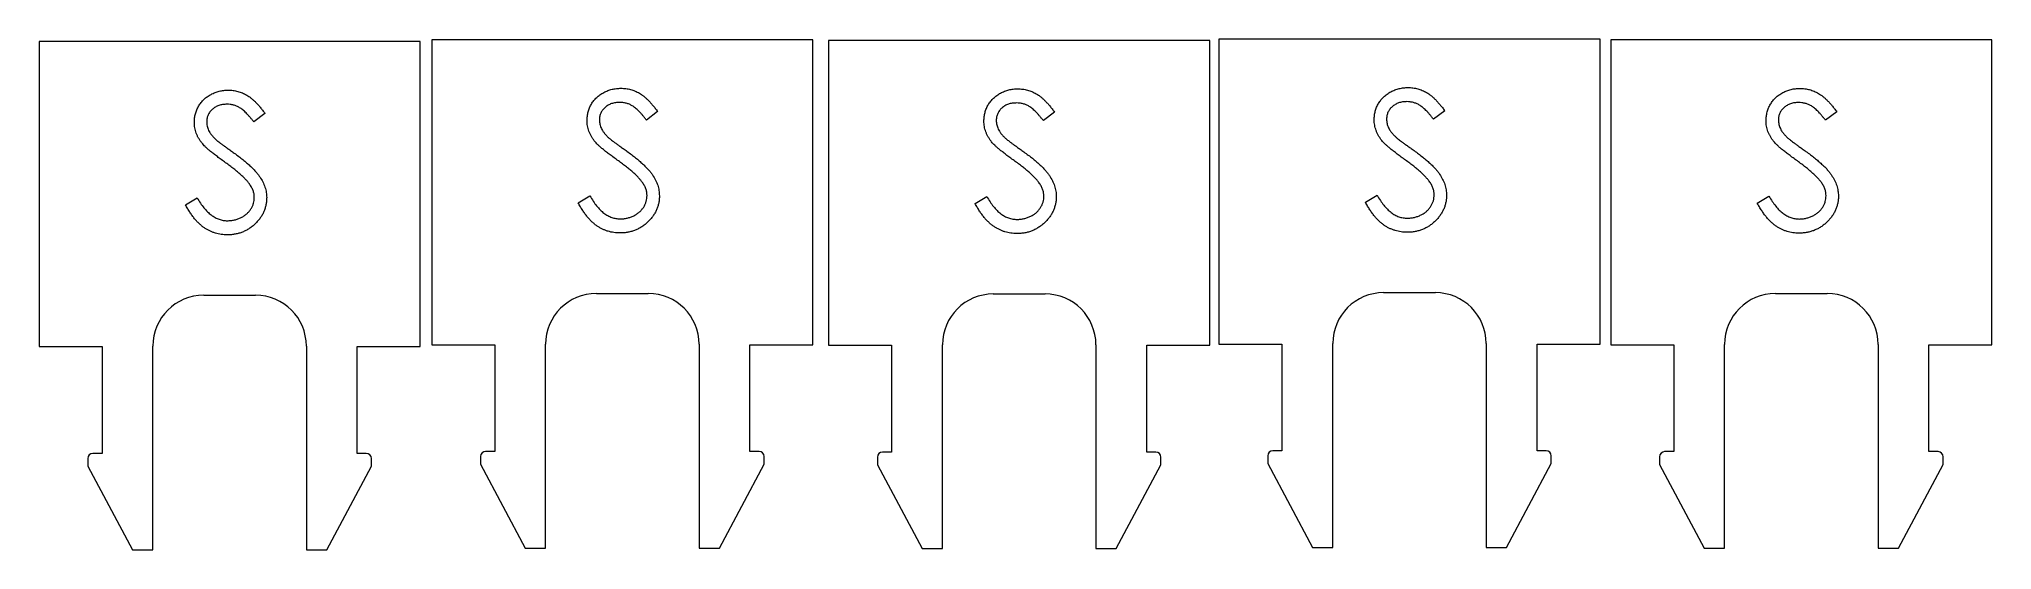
# Model space of a CAD drawing. Header units: inches. Extents: x -0.9 to 2.95, y -0.4 to 0.6.
import ezdxf

# ---------------------------------------------------------------- set-up
doc = ezdxf.new("R2010")
doc.units = ezdxf.units.IN
doc.header["$MEASUREMENT"] = 0

msp = doc.modelspace()

# ---------------------------------------------------------------- linework, layer by layer
at = {"color": 1, "linetype": 'Continuous', "lineweight": 5}
for p, q in [((-0.8968, 0.5963), (-0.8968, -0.0037)), ((-0.1468, 0.5963), (-0.8968, 0.5963)), ((-0.1468, -0.0037), (-0.1468, 0.5963)), ((-0.124, 0.6), (-0.124, 0)), ((0.626, 0.6), (-0.124, 0.6)), ((0.626, 0), (0.626, 0.6)), ((0.6569, 0.5989), (0.6569, -0.0011)), ((1.4069, 0.5989), (0.6569, 0.5989)), ((1.4069, -0.0011), (1.4069, 0.5989)), ((1.4249, 0.6014), (1.4249, 0.0014)), ((2.1749, 0.6014), (1.4249, 0.6014)), ((2.1749, 0.0014), (2.1749, 0.6014)), ((2.196, 0.5997), (2.196, -0.0003)), ((2.946, 0.5997), (2.196, 0.5997)), ((2.946, -0.0003), (2.946, 0.5997)), ((-0.5728, 0.0974), (-0.4708, 0.0974)), ((0.2, 0.101), (0.302, 0.101)), ((0.9809, 0.0999), (1.0829, 0.0999)), ((1.7489, 0.1025), (1.8509, 0.1025)), ((2.52, 0.1008), (2.622, 0.1008)), ((-0.124, 0), (0, 0)), ((0, 0), (0, -0.21)), ((0.1, -0.4), (0.1, 0.001)), ((0.402, 0.001), (0.402, -0.4)), ((0.502, 0), (0.626, 0)), ((0.502, -0.21), (0.502, 0)), ((1.4249, 0.0014), (1.5489, 0.0014)), ((1.5489, 0.0014), (1.5489, -0.2086)), ((1.6489, -0.3986), (1.6489, 0.0025)), ((1.9509, 0.0025), (1.9509, -0.3986)), ((2.0509, 0.0014), (2.1749, 0.0014)), ((2.0509, -0.2086), (2.0509, 0.0014)), ((2.42, -0.4003), (2.42, 0.0008)), ((2.722, 0.0008), (2.722, -0.4003)), ((-0.8968, -0.0037), (-0.7728, -0.0037)), ((-0.7728, -0.0037), (-0.7728, -0.2137)), ((-0.6728, -0.4037), (-0.6728, -0.0026)), ((-0.3708, -0.0026), (-0.3708, -0.4037)), ((-0.2708, -0.0037), (-0.1468, -0.0037)), ((-0.2708, -0.2137), (-0.2708, -0.0037)), ((0.6569, -0.0011), (0.7809, -0.0011)), ((0.7809, -0.0011), (0.7809, -0.2111)), ((0.8809, -0.4011), (0.8809, -0.0001)), ((1.1829, -0.0001), (1.1829, -0.4011)), ((1.2829, -0.0011), (1.4069, -0.0011)), ((1.2829, -0.2111), (1.2829, -0.0011)), ((2.196, -0.0003), (2.32, -0.0003)), ((2.32, -0.0003), (2.32, -0.2103)), ((2.822, -0.0003), (2.946, -0.0003)), ((2.822, -0.2103), (2.822, -0.0003)), ((-0.8008, -0.2237), (-0.8008, -0.2387)), ((-0.7728, -0.2137), (-0.7908, -0.2137)), ((-0.2528, -0.2137), (-0.2708, -0.2137)), ((-0.2428, -0.2387), (-0.2428, -0.2237)), ((-0.028, -0.22), (-0.028, -0.235)), ((0, -0.21), (-0.018, -0.21)), ((0.52, -0.21), (0.502, -0.21)), ((0.53, -0.235), (0.53, -0.22)), ((0.7529, -0.2211), (0.7529, -0.2361)), ((0.7809, -0.2111), (0.7629, -0.2111)), ((1.3009, -0.2111), (1.2829, -0.2111)), ((1.3109, -0.2361), (1.3109, -0.2211)), ((1.5209, -0.2186), (1.5209, -0.2336)), ((1.5489, -0.2086), (1.5309, -0.2086)), ((2.0689, -0.2086), (2.0509, -0.2086)), ((2.0789, -0.2336), (2.0789, -0.2186)), ((2.292, -0.2203), (2.292, -0.2353)), ((2.32, -0.2103), (2.302, -0.2103)), ((2.84, -0.2103), (2.822, -0.2103)), ((2.85, -0.2353), (2.85, -0.2203)), ((-0.8008, -0.2387), (-0.7128, -0.4037)), ((-0.3308, -0.4037), (-0.2428, -0.2387)), ((-0.028, -0.235), (0.06, -0.4)), ((0.442, -0.4), (0.53, -0.235)), ((0.7529, -0.2361), (0.8409, -0.4011)), ((1.2229, -0.4011), (1.3109, -0.2361)), ((1.5209, -0.2336), (1.6089, -0.3986)), ((1.9909, -0.3986), (2.0789, -0.2336)), ((2.292, -0.2353), (2.38, -0.4003)), ((2.762, -0.4003), (2.85, -0.2353)), ((-0.7128, -0.4037), (-0.6728, -0.4037)), ((-0.3708, -0.4037), (-0.3308, -0.4037)), ((0.06, -0.4), (0.1, -0.4)), ((0.402, -0.4), (0.442, -0.4)), ((0.8409, -0.4011), (0.8809, -0.4011)), ((1.1829, -0.4011), (1.2229, -0.4011)), ((1.6089, -0.3986), (1.6489, -0.3986)), ((1.9509, -0.3986), (1.9909, -0.3986)), ((2.38, -0.4003), (2.42, -0.4003)), ((2.722, -0.4003), (2.762, -0.4003))]:
    msp.add_line(p, q, dxfattribs=at)
at = {"color": 2, "linetype": 'Continuous', "lineweight": 5}
for p, q in [((-0.4523, 0.4551), (-0.4743, 0.4385)), ((0.3204, 0.4588), (0.2985, 0.4421)), ((1.1014, 0.4577), (1.0794, 0.441)), ((1.8693, 0.4602), (1.8474, 0.4435)), ((2.6405, 0.4585), (2.6185, 0.4418)), ((-0.6086, 0.2754), (-0.5857, 0.2892)), ((0.1642, 0.2791), (0.1871, 0.2928)), ((0.9451, 0.278), (0.968, 0.2917)), ((1.7131, 0.2805), (1.736, 0.2942)), ((2.4842, 0.2788), (2.5071, 0.2925))]:
    msp.add_line(p, q, dxfattribs=at)
at = {"color": 1, "linetype": 'Continuous', "lineweight": 5}
for centre, radius, start, end in [((-0.5728, -0.0026), 0.1, 90, 180), ((-0.4708, -0.0026), 0.1, 0, 90), ((0.2, 0.001), 0.1, 90, 180), ((0.302, 0.001), 0.1, 0, 90), ((0.9809, -0.0001), 0.1, 90, 180), ((1.0829, -0.0001), 0.1, 0, 90), ((1.7489, 0.0025), 0.1, 90, 180), ((1.8509, 0.0025), 0.1, 0, 90), ((2.52, 0.0008), 0.1, 90, 180), ((2.622, 0.0008), 0.1, 0, 90), ((-0.7908, -0.2237), 0.01, 90, 180), ((-0.2528, -0.2237), 0.01, 0, 90), ((-0.018, -0.22), 0.01, 90, 180), ((0.52, -0.22), 0.01, 0, 90), ((0.7629, -0.2211), 0.01, 90, 180), ((1.3009, -0.2211), 0.01, 0, 90), ((1.5309, -0.2186), 0.01, 90, 180), ((2.0689, -0.2186), 0.01, 0, 90), ((2.302, -0.2203), 0.01, 90, 180), ((2.84, -0.2203), 0.01, 0, 90)]:
    msp.add_arc(centre, radius, start, end, dxfattribs=at)
at = {"color": 2, "linetype": 'Continuous', "lineweight": 5}
for points, knots in [([(-0.5912, 0.4378), (-0.5911, 0.4406), (-0.5909, 0.4463), (-0.5892, 0.4546), (-0.5866, 0.4625), (-0.5828, 0.4699), (-0.578, 0.4767), (-0.5724, 0.483), (-0.5658, 0.4882), (-0.5585, 0.4928), (-0.5505, 0.4964), (-0.5422, 0.4991), (-0.5334, 0.5006), (-0.5275, 0.5009), (-0.5245, 0.501)], [0, 0, 0, 0, 0.083785, 0.16578, 0.24628, 0.327461, 0.408797, 0.489715, 0.571376, 0.655523, 0.741019, 0.826547, 0.911989, 1, 1, 1, 1]), ([(-0.5245, 0.501), (-0.5213, 0.5009), (-0.515, 0.5006), (-0.5056, 0.4987), (-0.4966, 0.4956), (-0.4894, 0.492), (-0.4837, 0.4884), (-0.4794, 0.4852), (-0.4751, 0.4814), (-0.4706, 0.4772), (-0.4661, 0.4724), (-0.4615, 0.4671), (-0.4569, 0.4614), (-0.4539, 0.4572), (-0.4523, 0.4551)], [0, 0, 0, 0, 0.107233, 0.213252, 0.31883, 0.426794, 0.483646, 0.543604, 0.608308, 0.677127, 0.750686, 0.828713, 0.91219, 1, 1, 1, 1]), ([(0.1816, 0.4414), (0.1817, 0.4443), (0.1819, 0.45), (0.1835, 0.4582), (0.1862, 0.4661), (0.19, 0.4736), (0.1948, 0.4804), (0.2003, 0.4866), (0.207, 0.4919), (0.2143, 0.4965), (0.2222, 0.5001), (0.2306, 0.5028), (0.2394, 0.5043), (0.2453, 0.5045), (0.2483, 0.5046)], [0, 0, 0, 0, 0.083785, 0.16578, 0.24628, 0.327461, 0.408797, 0.489715, 0.571376, 0.655523, 0.741019, 0.826547, 0.911989, 1, 1, 1, 1]), ([(0.2483, 0.5046), (0.2515, 0.5045), (0.2578, 0.5043), (0.2672, 0.5024), (0.2762, 0.4992), (0.2834, 0.4957), (0.289, 0.4921), (0.2934, 0.4888), (0.2977, 0.4851), (0.3022, 0.4809), (0.3067, 0.4761), (0.3112, 0.4708), (0.3159, 0.465), (0.3189, 0.4609), (0.3204, 0.4588)], [0, 0, 0, 0, 0.107233, 0.213252, 0.31883, 0.426794, 0.483646, 0.543604, 0.608308, 0.677127, 0.750686, 0.828713, 0.91219, 1, 1, 1, 1]), ([(0.9625, 0.4403), (0.9626, 0.4432), (0.9628, 0.4488), (0.9645, 0.4571), (0.9671, 0.465), (0.9709, 0.4725), (0.9757, 0.4793), (0.9813, 0.4855), (0.9879, 0.4908), (0.9952, 0.4953), (1.0032, 0.4989), (1.0115, 0.5016), (1.0203, 0.5032), (1.0262, 0.5034), (1.0292, 0.5035)], [0, 0, 0, 0, 0.083785, 0.16578, 0.24628, 0.327461, 0.408797, 0.489715, 0.571376, 0.655523, 0.741019, 0.826547, 0.911989, 1, 1, 1, 1]), ([(1.0292, 0.5035), (1.0324, 0.5034), (1.0387, 0.5032), (1.0481, 0.5013), (1.0571, 0.4981), (1.0643, 0.4945), (1.07, 0.491), (1.0743, 0.4877), (1.0786, 0.484), (1.0831, 0.4797), (1.0876, 0.475), (1.0922, 0.4697), (1.0968, 0.4639), (1.0998, 0.4598), (1.1014, 0.4577)], [0, 0, 0, 0, 0.107233, 0.213252, 0.31883, 0.426794, 0.483646, 0.543604, 0.608308, 0.677127, 0.750686, 0.828713, 0.91219, 1, 1, 1, 1]), ([(1.7305, 0.4428), (1.7306, 0.4457), (1.7308, 0.4514), (1.7324, 0.4596), (1.7351, 0.4676), (1.7389, 0.475), (1.7437, 0.4818), (1.7492, 0.4881), (1.7559, 0.4933), (1.7632, 0.4979), (1.7711, 0.5015), (1.7795, 0.5042), (1.7883, 0.5057), (1.7942, 0.5059), (1.7972, 0.506)], [0, 0, 0, 0, 0.083785, 0.16578, 0.24628, 0.327461, 0.408797, 0.489715, 0.571376, 0.655523, 0.741019, 0.826547, 0.911989, 1, 1, 1, 1]), ([(1.7972, 0.506), (1.8004, 0.5059), (1.8067, 0.5057), (1.8161, 0.5038), (1.8251, 0.5007), (1.8323, 0.4971), (1.8379, 0.4935), (1.8423, 0.4903), (1.8466, 0.4865), (1.8511, 0.4823), (1.8556, 0.4775), (1.8601, 0.4722), (1.8648, 0.4664), (1.8678, 0.4623), (1.8693, 0.4602)], [0, 0, 0, 0, 0.107233, 0.213252, 0.31883, 0.426794, 0.483646, 0.543604, 0.608308, 0.677127, 0.750686, 0.828713, 0.91219, 1, 1, 1, 1]), ([(2.5016, 0.4411), (2.5017, 0.444), (2.5019, 0.4497), (2.5036, 0.458), (2.5062, 0.4659), (2.51, 0.4733), (2.5148, 0.4801), (2.5204, 0.4864), (2.527, 0.4916), (2.5343, 0.4962), (2.5423, 0.4998), (2.5506, 0.5025), (2.5594, 0.504), (2.5653, 0.5042), (2.5683, 0.5043)], [0, 0, 0, 0, 0.083785, 0.16578, 0.24628, 0.327461, 0.408797, 0.489715, 0.571376, 0.655523, 0.741019, 0.826547, 0.911989, 1, 1, 1, 1]), ([(2.5683, 0.5043), (2.5715, 0.5042), (2.5778, 0.504), (2.5872, 0.5021), (2.5962, 0.499), (2.6034, 0.4954), (2.6091, 0.4918), (2.6134, 0.4886), (2.6177, 0.4848), (2.6222, 0.4806), (2.6267, 0.4758), (2.6313, 0.4705), (2.6359, 0.4647), (2.6389, 0.4606), (2.6405, 0.4585)], [0, 0, 0, 0, 0.107233, 0.213252, 0.31883, 0.426794, 0.483646, 0.543604, 0.608308, 0.677127, 0.750686, 0.828713, 0.91219, 1, 1, 1, 1]), ([(-0.5272, 0.4732), (-0.53, 0.4731), (-0.5354, 0.4729), (-0.5431, 0.4709), (-0.55, 0.4678), (-0.5559, 0.4635), (-0.5608, 0.4583), (-0.5644, 0.4524), (-0.5665, 0.4458), (-0.5668, 0.4412), (-0.5669, 0.4389)], [0, 0, 0, 0, 0.143073, 0.275903, 0.402371, 0.528414, 0.650356, 0.765895, 0.880774, 1, 1, 1, 1]), ([(-0.4743, 0.4385), (-0.4756, 0.4402), (-0.4782, 0.4435), (-0.4821, 0.4481), (-0.4857, 0.4523), (-0.4893, 0.4559), (-0.4927, 0.4593), (-0.4959, 0.4621), (-0.4991, 0.4645), (-0.503, 0.467), (-0.5079, 0.4695), (-0.5141, 0.4717), (-0.5206, 0.4729), (-0.525, 0.4731), (-0.5272, 0.4732)], [0, 0, 0, 0, 0.098469, 0.189629, 0.274184, 0.352183, 0.423199, 0.488551, 0.548473, 0.60144, 0.701198, 0.799592, 0.898545, 1, 1, 1, 1]), ([(0.2456, 0.4768), (0.2428, 0.4767), (0.2374, 0.4766), (0.2297, 0.4746), (0.2228, 0.4715), (0.2169, 0.4671), (0.212, 0.462), (0.2084, 0.456), (0.2063, 0.4495), (0.206, 0.4449), (0.2059, 0.4426)], [0, 0, 0, 0, 0.143073, 0.275903, 0.402371, 0.528414, 0.650356, 0.765895, 0.880774, 1, 1, 1, 1]), ([(0.2985, 0.4421), (0.2971, 0.4438), (0.2946, 0.4471), (0.2907, 0.4517), (0.2871, 0.4559), (0.2835, 0.4596), (0.2801, 0.4629), (0.2768, 0.4657), (0.2737, 0.4681), (0.2698, 0.4707), (0.2649, 0.4732), (0.2587, 0.4753), (0.2522, 0.4766), (0.2478, 0.4768), (0.2456, 0.4768)], [0, 0, 0, 0, 0.098469, 0.189629, 0.274184, 0.352183, 0.423199, 0.488551, 0.548473, 0.60144, 0.701198, 0.799592, 0.898545, 1, 1, 1, 1]), ([(1.0265, 0.4757), (1.0237, 0.4756), (1.0183, 0.4755), (1.0106, 0.4735), (1.0037, 0.4704), (0.9978, 0.466), (0.9929, 0.4608), (0.9893, 0.4549), (0.9872, 0.4483), (0.9869, 0.4438), (0.9868, 0.4414)], [0, 0, 0, 0, 0.143073, 0.275903, 0.402371, 0.528414, 0.650356, 0.765895, 0.880774, 1, 1, 1, 1]), ([(1.0794, 0.441), (1.0781, 0.4427), (1.0755, 0.446), (1.0716, 0.4506), (1.068, 0.4548), (1.0644, 0.4585), (1.061, 0.4618), (1.0578, 0.4646), (1.0546, 0.467), (1.0507, 0.4695), (1.0458, 0.4721), (1.0396, 0.4742), (1.0331, 0.4755), (1.0287, 0.4756), (1.0265, 0.4757)], [0, 0, 0, 0, 0.098469, 0.189629, 0.274184, 0.352183, 0.423199, 0.488551, 0.548473, 0.60144, 0.701198, 0.799592, 0.898545, 1, 1, 1, 1]), ([(1.7945, 0.4783), (1.7917, 0.4782), (1.7863, 0.478), (1.7786, 0.476), (1.7717, 0.4729), (1.7658, 0.4685), (1.7609, 0.4634), (1.7573, 0.4574), (1.7552, 0.4509), (1.7549, 0.4463), (1.7548, 0.444)], [0, 0, 0, 0, 0.143073, 0.275903, 0.402371, 0.528414, 0.650356, 0.765895, 0.880774, 1, 1, 1, 1]), ([(1.8474, 0.4435), (1.846, 0.4452), (1.8435, 0.4485), (1.8396, 0.4531), (1.836, 0.4574), (1.8324, 0.461), (1.829, 0.4643), (1.8257, 0.4671), (1.8226, 0.4695), (1.8187, 0.4721), (1.8138, 0.4746), (1.8076, 0.4767), (1.8011, 0.478), (1.7967, 0.4782), (1.7945, 0.4783)], [0, 0, 0, 0, 0.098469, 0.189629, 0.274184, 0.352183, 0.423199, 0.488551, 0.548473, 0.60144, 0.701198, 0.799592, 0.898545, 1, 1, 1, 1]), ([(2.5656, 0.4766), (2.5628, 0.4765), (2.5574, 0.4763), (2.5497, 0.4743), (2.5428, 0.4712), (2.5369, 0.4668), (2.532, 0.4617), (2.5284, 0.4557), (2.5263, 0.4492), (2.526, 0.4446), (2.5259, 0.4423)], [0, 0, 0, 0, 0.143073, 0.275903, 0.402371, 0.528414, 0.650356, 0.765895, 0.880774, 1, 1, 1, 1]), ([(2.6185, 0.4418), (2.6172, 0.4435), (2.6146, 0.4468), (2.6107, 0.4514), (2.6071, 0.4557), (2.6035, 0.4593), (2.6001, 0.4626), (2.5969, 0.4655), (2.5937, 0.4678), (2.5898, 0.4704), (2.5849, 0.4729), (2.5787, 0.475), (2.5722, 0.4763), (2.5678, 0.4765), (2.5656, 0.4766)], [0, 0, 0, 0, 0.098469, 0.189629, 0.274184, 0.352183, 0.423199, 0.488551, 0.548473, 0.60144, 0.701198, 0.799592, 0.898545, 1, 1, 1, 1]), ([(-0.5761, 0.3965), (-0.5773, 0.3981), (-0.5796, 0.4013), (-0.5828, 0.4062), (-0.5854, 0.4112), (-0.5875, 0.4163), (-0.5892, 0.4215), (-0.5904, 0.4269), (-0.5911, 0.4323), (-0.5912, 0.4359), (-0.5912, 0.4378)], [0, 0, 0, 0, 0.133507, 0.262559, 0.388264, 0.512667, 0.633722, 0.755394, 0.877553, 1, 1, 1, 1]), ([(-0.5669, 0.4389), (-0.5669, 0.4375), (-0.5668, 0.4345), (-0.566, 0.4303), (-0.5649, 0.426), (-0.5632, 0.4217), (-0.5608, 0.4174), (-0.5576, 0.413), (-0.5537, 0.4084), (-0.5507, 0.4055), (-0.5491, 0.4039)], [0, 0, 0, 0, 0.107285, 0.214746, 0.322939, 0.434116, 0.553412, 0.686073, 0.834256, 1, 1, 1, 1]), ([(0.1967, 0.4002), (0.1955, 0.4018), (0.1931, 0.4049), (0.19, 0.4098), (0.1874, 0.4148), (0.1853, 0.42), (0.1836, 0.4252), (0.1824, 0.4305), (0.1817, 0.4359), (0.1816, 0.4396), (0.1816, 0.4414)], [0, 0, 0, 0, 0.133507, 0.262559, 0.388264, 0.512667, 0.633722, 0.755394, 0.877553, 1, 1, 1, 1]), ([(0.2059, 0.4426), (0.2059, 0.4411), (0.206, 0.4382), (0.2068, 0.4339), (0.2079, 0.4296), (0.2096, 0.4254), (0.212, 0.4211), (0.2151, 0.4167), (0.2191, 0.4121), (0.2221, 0.4091), (0.2237, 0.4076)], [0, 0, 0, 0, 0.107285, 0.214746, 0.322939, 0.434116, 0.553412, 0.686073, 0.834256, 1, 1, 1, 1]), ([(0.9776, 0.3991), (0.9764, 0.4007), (0.9741, 0.4038), (0.971, 0.4087), (0.9683, 0.4137), (0.9662, 0.4189), (0.9645, 0.4241), (0.9633, 0.4294), (0.9626, 0.4348), (0.9625, 0.4385), (0.9625, 0.4403)], [0, 0, 0, 0, 0.133507, 0.262559, 0.388264, 0.512667, 0.633722, 0.755394, 0.877553, 1, 1, 1, 1]), ([(0.9868, 0.4414), (0.9868, 0.44), (0.9869, 0.4371), (0.9877, 0.4328), (0.9888, 0.4285), (0.9905, 0.4243), (0.9929, 0.42), (0.9961, 0.4156), (1, 0.411), (1.003, 0.408), (1.0046, 0.4064)], [0, 0, 0, 0, 0.107285, 0.214746, 0.322939, 0.434116, 0.553412, 0.686073, 0.834256, 1, 1, 1, 1]), ([(1.7456, 0.4016), (1.7444, 0.4032), (1.742, 0.4063), (1.7389, 0.4112), (1.7363, 0.4162), (1.7342, 0.4214), (1.7325, 0.4266), (1.7313, 0.4319), (1.7306, 0.4373), (1.7305, 0.441), (1.7305, 0.4428)], [0, 0, 0, 0, 0.133507, 0.262559, 0.388264, 0.512667, 0.633722, 0.755394, 0.877553, 1, 1, 1, 1]), ([(1.7548, 0.444), (1.7548, 0.4425), (1.7549, 0.4396), (1.7557, 0.4353), (1.7568, 0.431), (1.7585, 0.4268), (1.7609, 0.4225), (1.764, 0.4181), (1.768, 0.4135), (1.771, 0.4105), (1.7726, 0.409)], [0, 0, 0, 0, 0.107285, 0.214746, 0.322939, 0.434116, 0.553412, 0.686073, 0.834256, 1, 1, 1, 1]), ([(2.5167, 0.3999), (2.5155, 0.4015), (2.5132, 0.4046), (2.51, 0.4095), (2.5074, 0.4145), (2.5053, 0.4197), (2.5036, 0.4249), (2.5024, 0.4302), (2.5017, 0.4357), (2.5016, 0.4393), (2.5016, 0.4411)], [0, 0, 0, 0, 0.133507, 0.262559, 0.388264, 0.512667, 0.633722, 0.755394, 0.877553, 1, 1, 1, 1]), ([(2.5259, 0.4423), (2.5259, 0.4408), (2.526, 0.4379), (2.5268, 0.4336), (2.5279, 0.4293), (2.5296, 0.4251), (2.532, 0.4208), (2.5352, 0.4164), (2.5391, 0.4118), (2.5421, 0.4088), (2.5437, 0.4073)], [0, 0, 0, 0, 0.107285, 0.214746, 0.322939, 0.434116, 0.553412, 0.686073, 0.834256, 1, 1, 1, 1]), ([(-0.5317, 0.3597), (-0.5346, 0.3617), (-0.54, 0.3656), (-0.5476, 0.3714), (-0.5544, 0.3766), (-0.5604, 0.3814), (-0.5656, 0.3858), (-0.5699, 0.3897), (-0.5733, 0.3932), (-0.5752, 0.3955), (-0.5761, 0.3965)], [0, 0, 0, 0, 0.1815353, 0.3470817, 0.4955678, 0.6283573, 0.7455197, 0.8458308, 0.9307818, 1, 1, 1, 1]), ([(-0.5491, 0.4039), (-0.5485, 0.4034), (-0.5471, 0.4021), (-0.5445, 0.4001), (-0.5411, 0.3975), (-0.537, 0.3944), (-0.532, 0.3907), (-0.5262, 0.3866), (-0.5197, 0.382), (-0.5151, 0.3787), (-0.5127, 0.3769)], [0, 0, 0, 0, 0.052594, 0.124952, 0.218094, 0.333502, 0.468789, 0.624938, 0.801683, 1, 1, 1, 1]), ([(0.2411, 0.3633), (0.2382, 0.3654), (0.2328, 0.3693), (0.2252, 0.375), (0.2183, 0.3803), (0.2124, 0.3851), (0.2072, 0.3895), (0.2029, 0.3934), (0.1995, 0.3969), (0.1975, 0.3992), (0.1967, 0.4002)], [0, 0, 0, 0, 0.1815353, 0.3470817, 0.4955678, 0.6283573, 0.7455197, 0.8458308, 0.9307818, 1, 1, 1, 1]), ([(0.2237, 0.4076), (0.2243, 0.407), (0.2257, 0.4058), (0.2283, 0.4037), (0.2317, 0.4012), (0.2358, 0.398), (0.2408, 0.3944), (0.2465, 0.3903), (0.253, 0.3856), (0.2577, 0.3823), (0.2601, 0.3806)], [0, 0, 0, 0, 0.052594, 0.124952, 0.218094, 0.333502, 0.468789, 0.624938, 0.801683, 1, 1, 1, 1]), ([(1.022, 0.3622), (1.0191, 0.3643), (1.0137, 0.3681), (1.0061, 0.3739), (0.9993, 0.3792), (0.9933, 0.384), (0.9881, 0.3884), (0.9838, 0.3923), (0.9804, 0.3958), (0.9785, 0.398), (0.9776, 0.3991)], [0, 0, 0, 0, 0.1815353, 0.3470817, 0.4955678, 0.6283573, 0.7455197, 0.8458308, 0.9307818, 1, 1, 1, 1]), ([(1.0046, 0.4064), (1.0052, 0.4059), (1.0066, 0.4047), (1.0092, 0.4026), (1.0126, 0.4001), (1.0167, 0.3969), (1.0217, 0.3933), (1.0275, 0.3892), (1.034, 0.3845), (1.0386, 0.3812), (1.041, 0.3795)], [0, 0, 0, 0, 0.052594, 0.124952, 0.218094, 0.333502, 0.468789, 0.624938, 0.801683, 1, 1, 1, 1]), ([(1.79, 0.3648), (1.7871, 0.3668), (1.7817, 0.3707), (1.7741, 0.3764), (1.7672, 0.3817), (1.7613, 0.3865), (1.7561, 0.3909), (1.7518, 0.3948), (1.7484, 0.3983), (1.7464, 0.4006), (1.7456, 0.4016)], [0, 0, 0, 0, 0.1815353, 0.3470817, 0.4955678, 0.6283573, 0.7455197, 0.8458308, 0.9307818, 1, 1, 1, 1]), ([(1.7726, 0.409), (1.7732, 0.4084), (1.7746, 0.4072), (1.7772, 0.4051), (1.7806, 0.4026), (1.7847, 0.3995), (1.7897, 0.3958), (1.7954, 0.3917), (1.8019, 0.387), (1.8066, 0.3837), (1.809, 0.382)], [0, 0, 0, 0, 0.052594, 0.124952, 0.218094, 0.333502, 0.468789, 0.624938, 0.801683, 1, 1, 1, 1]), ([(2.5611, 0.3631), (2.5582, 0.3651), (2.5528, 0.369), (2.5452, 0.3747), (2.5384, 0.38), (2.5324, 0.3848), (2.5272, 0.3892), (2.5229, 0.3931), (2.5195, 0.3966), (2.5176, 0.3989), (2.5167, 0.3999)], [0, 0, 0, 0, 0.1815353, 0.3470817, 0.4955678, 0.6283573, 0.7455197, 0.8458308, 0.9307818, 1, 1, 1, 1]), ([(2.5437, 0.4073), (2.5443, 0.4068), (2.5457, 0.4055), (2.5483, 0.4034), (2.5517, 0.4009), (2.5558, 0.3978), (2.5608, 0.3941), (2.5666, 0.39), (2.5731, 0.3853), (2.5777, 0.382), (2.5801, 0.3803)], [0, 0, 0, 0, 0.052594, 0.124952, 0.218094, 0.333502, 0.468789, 0.624938, 0.801683, 1, 1, 1, 1]), ([(-0.4829, 0.3165), (-0.4841, 0.3181), (-0.4866, 0.3213), (-0.491, 0.3262), (-0.4962, 0.3312), (-0.5019, 0.3365), (-0.5084, 0.3419), (-0.5155, 0.3477), (-0.5233, 0.3537), (-0.5289, 0.3576), (-0.5317, 0.3597)], [0, 0, 0, 0, 0.090279, 0.18953, 0.299198, 0.418926, 0.548376, 0.688136, 0.839084, 1, 1, 1, 1]), ([(-0.5127, 0.3769), (-0.5097, 0.3748), (-0.504, 0.3707), (-0.4959, 0.3644), (-0.4886, 0.3584), (-0.482, 0.3524), (-0.476, 0.3468), (-0.4708, 0.3412), (-0.4663, 0.3359), (-0.4614, 0.329), (-0.4564, 0.3206), (-0.4521, 0.3103), (-0.4494, 0.2999), (-0.449, 0.293), (-0.4489, 0.2895)], [0, 0, 0, 0, 0.096972, 0.187773, 0.272396, 0.351321, 0.424335, 0.491909, 0.554233, 0.611268, 0.716348, 0.81454, 0.908495, 1, 1, 1, 1]), ([(0.2899, 0.3202), (0.2887, 0.3217), (0.2861, 0.325), (0.2818, 0.3298), (0.2766, 0.3348), (0.2709, 0.3402), (0.2644, 0.3456), (0.2573, 0.3514), (0.2494, 0.3573), (0.2439, 0.3613), (0.2411, 0.3633)], [0, 0, 0, 0, 0.090279, 0.18953, 0.299198, 0.418926, 0.548376, 0.688136, 0.839084, 1, 1, 1, 1]), ([(0.2601, 0.3806), (0.2631, 0.3785), (0.2687, 0.3743), (0.2768, 0.3681), (0.2842, 0.362), (0.2908, 0.3561), (0.2967, 0.3504), (0.302, 0.3449), (0.3065, 0.3395), (0.3114, 0.3327), (0.3164, 0.3243), (0.3207, 0.3139), (0.3234, 0.3036), (0.3237, 0.2966), (0.3239, 0.2932)], [0, 0, 0, 0, 0.096972, 0.187773, 0.272396, 0.351321, 0.424335, 0.491909, 0.554233, 0.611268, 0.716348, 0.81454, 0.908495, 1, 1, 1, 1]), ([(1.0708, 0.319), (1.0696, 0.3206), (1.0671, 0.3238), (1.0627, 0.3287), (1.0575, 0.3337), (1.0518, 0.339), (1.0453, 0.3445), (1.0382, 0.3503), (1.0304, 0.3562), (1.0248, 0.3602), (1.022, 0.3622)], [0, 0, 0, 0, 0.090279, 0.18953, 0.299198, 0.418926, 0.548376, 0.688136, 0.839084, 1, 1, 1, 1]), ([(1.041, 0.3795), (1.044, 0.3773), (1.0497, 0.3732), (1.0578, 0.367), (1.0651, 0.3609), (1.0717, 0.355), (1.0777, 0.3493), (1.0829, 0.3438), (1.0874, 0.3384), (1.0923, 0.3316), (1.0973, 0.3231), (1.1016, 0.3128), (1.1043, 0.3025), (1.1047, 0.2955), (1.1048, 0.2921)], [0, 0, 0, 0, 0.096972, 0.187773, 0.272396, 0.351321, 0.424335, 0.491909, 0.554233, 0.611268, 0.716348, 0.81454, 0.908495, 1, 1, 1, 1]), ([(1.8388, 0.3216), (1.8376, 0.3231), (1.835, 0.3264), (1.8307, 0.3312), (1.8255, 0.3362), (1.8198, 0.3416), (1.8133, 0.347), (1.8062, 0.3528), (1.7983, 0.3587), (1.7928, 0.3627), (1.79, 0.3648)], [0, 0, 0, 0, 0.090279, 0.18953, 0.299198, 0.418926, 0.548376, 0.688136, 0.839084, 1, 1, 1, 1]), ([(1.809, 0.382), (1.812, 0.3799), (1.8176, 0.3757), (1.8257, 0.3695), (1.8331, 0.3634), (1.8397, 0.3575), (1.8456, 0.3518), (1.8509, 0.3463), (1.8554, 0.3409), (1.8603, 0.3341), (1.8653, 0.3257), (1.8696, 0.3154), (1.8723, 0.305), (1.8726, 0.298), (1.8728, 0.2946)], [0, 0, 0, 0, 0.096972, 0.187773, 0.272396, 0.351321, 0.424335, 0.491909, 0.554233, 0.611268, 0.716348, 0.81454, 0.908495, 1, 1, 1, 1]), ([(2.6099, 0.3199), (2.6087, 0.3214), (2.6062, 0.3247), (2.6018, 0.3295), (2.5966, 0.3345), (2.5909, 0.3399), (2.5844, 0.3453), (2.5773, 0.3511), (2.5695, 0.357), (2.5639, 0.361), (2.5611, 0.3631)], [0, 0, 0, 0, 0.090279, 0.18953, 0.299198, 0.418926, 0.548376, 0.688136, 0.839084, 1, 1, 1, 1]), ([(2.5801, 0.3803), (2.5831, 0.3782), (2.5888, 0.374), (2.5969, 0.3678), (2.6042, 0.3617), (2.6108, 0.3558), (2.6168, 0.3501), (2.622, 0.3446), (2.6265, 0.3392), (2.6314, 0.3324), (2.6364, 0.324), (2.6407, 0.3137), (2.6434, 0.3033), (2.6438, 0.2963), (2.6439, 0.2929)], [0, 0, 0, 0, 0.096972, 0.187773, 0.272396, 0.351321, 0.424335, 0.491909, 0.554233, 0.611268, 0.716348, 0.81454, 0.908495, 1, 1, 1, 1]), ([(-0.4732, 0.2899), (-0.4733, 0.2922), (-0.4735, 0.2968), (-0.4755, 0.3035), (-0.4786, 0.3102), (-0.4814, 0.3144), (-0.4829, 0.3165)], [0, 0, 0, 0, 0.234723, 0.477158, 0.728556, 1, 1, 1, 1]), ([(0.2996, 0.2936), (0.2995, 0.2958), (0.2993, 0.3004), (0.2973, 0.3072), (0.2942, 0.3139), (0.2914, 0.318), (0.2899, 0.3202)], [0, 0, 0, 0, 0.234723, 0.477158, 0.728556, 1, 1, 1, 1]), ([(1.0805, 0.2925), (1.0804, 0.2947), (1.0802, 0.2993), (1.0782, 0.3061), (1.0751, 0.3128), (1.0723, 0.3169), (1.0708, 0.319)], [0, 0, 0, 0, 0.234723, 0.477158, 0.728556, 1, 1, 1, 1]), ([(1.8485, 0.295), (1.8484, 0.2972), (1.8482, 0.3018), (1.8462, 0.3086), (1.8431, 0.3153), (1.8403, 0.3194), (1.8388, 0.3216)], [0, 0, 0, 0, 0.234723, 0.477158, 0.728556, 1, 1, 1, 1]), ([(2.6196, 0.2933), (2.6195, 0.2955), (2.6193, 0.3001), (2.6173, 0.3069), (2.6142, 0.3136), (2.6114, 0.3177), (2.6099, 0.3199)], [0, 0, 0, 0, 0.234723, 0.477158, 0.728556, 1, 1, 1, 1]), ([(-0.5262, 0.2162), (-0.5283, 0.2163), (-0.5323, 0.2164), (-0.5384, 0.2171), (-0.5442, 0.218), (-0.5499, 0.2196), (-0.5555, 0.2215), (-0.5609, 0.2238), (-0.5662, 0.2266), (-0.5714, 0.2298), (-0.5764, 0.2335), (-0.5813, 0.2379), (-0.5862, 0.2427), (-0.5909, 0.2481), (-0.5955, 0.2541), (-0.6, 0.2607), (-0.6044, 0.2678), (-0.6072, 0.2729), (-0.6086, 0.2754)], [0, 0, 0, 0, 0.057208, 0.113696, 0.169178, 0.224159, 0.27872, 0.333794, 0.389241, 0.445822, 0.503704, 0.564294, 0.627975, 0.695038, 0.765373, 0.839611, 0.917538, 1, 1, 1, 1]), ([(-0.5857, 0.2892), (-0.5836, 0.2856), (-0.5795, 0.2788), (-0.5727, 0.2695), (-0.5656, 0.2617), (-0.5583, 0.2553), (-0.5507, 0.2502), (-0.5428, 0.2467), (-0.5346, 0.2444), (-0.529, 0.2442), (-0.5262, 0.244)], [0, 0, 0, 0, 0.159004, 0.304646, 0.438547, 0.562322, 0.677433, 0.786897, 0.893611, 1, 1, 1, 1]), ([(-0.5262, 0.244), (-0.5239, 0.2441), (-0.5192, 0.2442), (-0.5122, 0.2455), (-0.5055, 0.2474), (-0.4991, 0.2502), (-0.4931, 0.2535), (-0.4879, 0.2576), (-0.4834, 0.2621), (-0.4797, 0.2672), (-0.4768, 0.2726), (-0.4747, 0.2782), (-0.4734, 0.284), (-0.4733, 0.2879), (-0.4732, 0.2899)], [0, 0, 0, 0, 0.091264, 0.18093, 0.270088, 0.360156, 0.448343, 0.532666, 0.613834, 0.693982, 0.772716, 0.849335, 0.923967, 1, 1, 1, 1]), ([(-0.4489, 0.2895), (-0.4489, 0.2871), (-0.449, 0.2823), (-0.4502, 0.2752), (-0.4519, 0.2684), (-0.4544, 0.2618), (-0.4575, 0.2554), (-0.4615, 0.2493), (-0.4661, 0.2435), (-0.4714, 0.238), (-0.4771, 0.2329), (-0.4832, 0.2284), (-0.4896, 0.2247), (-0.4964, 0.2216), (-0.5034, 0.2192), (-0.5107, 0.2175), (-0.5184, 0.2164), (-0.5236, 0.2163), (-0.5262, 0.2162)], [0, 0, 0, 0, 0.0614843, 0.1217745, 0.1809196, 0.2402561, 0.3001144, 0.3611459, 0.4235006, 0.4886694, 0.5539541, 0.6175813, 0.6802384, 0.7421874, 0.8046632, 0.868259, 0.9330203, 1, 1, 1, 1]), ([(0.2466, 0.2199), (0.2445, 0.2199), (0.2404, 0.22), (0.2344, 0.2207), (0.2285, 0.2217), (0.2228, 0.2233), (0.2173, 0.2252), (0.2118, 0.2275), (0.2066, 0.2303), (0.2014, 0.2335), (0.1963, 0.2372), (0.1915, 0.2415), (0.1866, 0.2463), (0.1819, 0.2518), (0.1773, 0.2578), (0.1728, 0.2644), (0.1684, 0.2715), (0.1656, 0.2765), (0.1642, 0.2791)], [0, 0, 0, 0, 0.057208, 0.113696, 0.169178, 0.224159, 0.27872, 0.333794, 0.389241, 0.445822, 0.503704, 0.564294, 0.627975, 0.695038, 0.765373, 0.839611, 0.917538, 1, 1, 1, 1]), ([(0.1871, 0.2928), (0.1892, 0.2893), (0.1933, 0.2824), (0.2001, 0.2732), (0.2072, 0.2654), (0.2145, 0.2589), (0.2221, 0.2539), (0.23, 0.2503), (0.2382, 0.2481), (0.2438, 0.2478), (0.2466, 0.2477)], [0, 0, 0, 0, 0.159004, 0.304646, 0.438547, 0.562322, 0.677433, 0.786897, 0.893611, 1, 1, 1, 1]), ([(0.2466, 0.2477), (0.2489, 0.2477), (0.2536, 0.2479), (0.2606, 0.2491), (0.2673, 0.2511), (0.2737, 0.2538), (0.2797, 0.2572), (0.2849, 0.2612), (0.2894, 0.2658), (0.2931, 0.2708), (0.2959, 0.2763), (0.2981, 0.2819), (0.2993, 0.2877), (0.2995, 0.2916), (0.2996, 0.2936)], [0, 0, 0, 0, 0.091264, 0.18093, 0.270088, 0.360156, 0.448343, 0.532666, 0.613834, 0.693982, 0.772716, 0.849335, 0.923967, 1, 1, 1, 1]), ([(0.3239, 0.2932), (0.3239, 0.2908), (0.3238, 0.286), (0.3226, 0.2789), (0.3209, 0.272), (0.3184, 0.2655), (0.3152, 0.2591), (0.3113, 0.253), (0.3067, 0.2471), (0.3014, 0.2416), (0.2957, 0.2366), (0.2896, 0.2321), (0.2831, 0.2283), (0.2764, 0.2253), (0.2694, 0.2229), (0.262, 0.2211), (0.2544, 0.2201), (0.2492, 0.22), (0.2466, 0.2199)], [0, 0, 0, 0, 0.0614843, 0.1217745, 0.1809196, 0.2402561, 0.3001144, 0.3611459, 0.4235006, 0.4886694, 0.5539541, 0.6175813, 0.6802384, 0.7421874, 0.8046632, 0.868259, 0.9330203, 1, 1, 1, 1]), ([(1.0275, 0.2188), (1.0254, 0.2188), (1.0214, 0.2189), (1.0153, 0.2196), (1.0095, 0.2206), (1.0038, 0.2221), (0.9982, 0.224), (0.9928, 0.2264), (0.9875, 0.2292), (0.9823, 0.2324), (0.9773, 0.2361), (0.9724, 0.2404), (0.9675, 0.2452), (0.9628, 0.2507), (0.9582, 0.2567), (0.9537, 0.2632), (0.9493, 0.2704), (0.9465, 0.2754), (0.9451, 0.278)], [0, 0, 0, 0, 0.057208, 0.113696, 0.169178, 0.224159, 0.27872, 0.333794, 0.389241, 0.445822, 0.503704, 0.564294, 0.627975, 0.695038, 0.765373, 0.839611, 0.917538, 1, 1, 1, 1]), ([(0.968, 0.2917), (0.9701, 0.2881), (0.9742, 0.2813), (0.981, 0.2721), (0.9881, 0.2642), (0.9954, 0.2578), (1.003, 0.2528), (1.0109, 0.2492), (1.0191, 0.247), (1.0247, 0.2467), (1.0275, 0.2466)], [0, 0, 0, 0, 0.159004, 0.304646, 0.438547, 0.562322, 0.677433, 0.786897, 0.893611, 1, 1, 1, 1]), ([(1.0275, 0.2466), (1.0298, 0.2466), (1.0346, 0.2468), (1.0415, 0.248), (1.0482, 0.25), (1.0546, 0.2527), (1.0606, 0.2561), (1.0658, 0.2601), (1.0703, 0.2647), (1.074, 0.2697), (1.0769, 0.2752), (1.079, 0.2807), (1.0803, 0.2866), (1.0804, 0.2905), (1.0805, 0.2925)], [0, 0, 0, 0, 0.091264, 0.18093, 0.270088, 0.360156, 0.448343, 0.532666, 0.613834, 0.693982, 0.772716, 0.849335, 0.923967, 1, 1, 1, 1]), ([(1.1048, 0.2921), (1.1048, 0.2896), (1.1047, 0.2848), (1.1035, 0.2778), (1.1018, 0.2709), (1.0993, 0.2643), (1.0962, 0.2579), (1.0922, 0.2519), (1.0876, 0.246), (1.0823, 0.2405), (1.0766, 0.2354), (1.0705, 0.231), (1.0641, 0.2272), (1.0573, 0.2241), (1.0503, 0.2217), (1.043, 0.22), (1.0353, 0.2189), (1.0301, 0.2188), (1.0275, 0.2188)], [0, 0, 0, 0, 0.0614843, 0.1217745, 0.1809196, 0.2402561, 0.3001144, 0.3611459, 0.4235006, 0.4886694, 0.5539541, 0.6175813, 0.6802384, 0.7421874, 0.8046632, 0.868259, 0.9330203, 1, 1, 1, 1]), ([(1.7955, 0.2213), (1.7934, 0.2214), (1.7893, 0.2214), (1.7833, 0.2221), (1.7774, 0.2231), (1.7717, 0.2247), (1.7662, 0.2266), (1.7607, 0.2289), (1.7555, 0.2317), (1.7503, 0.2349), (1.7452, 0.2386), (1.7404, 0.2429), (1.7355, 0.2478), (1.7308, 0.2532), (1.7262, 0.2592), (1.7217, 0.2658), (1.7173, 0.2729), (1.7145, 0.2779), (1.7131, 0.2805)], [0, 0, 0, 0, 0.057208, 0.113696, 0.169178, 0.224159, 0.27872, 0.333794, 0.389241, 0.445822, 0.503704, 0.564294, 0.627975, 0.695038, 0.765373, 0.839611, 0.917538, 1, 1, 1, 1]), ([(1.736, 0.2942), (1.7381, 0.2907), (1.7422, 0.2838), (1.749, 0.2746), (1.7561, 0.2668), (1.7634, 0.2604), (1.771, 0.2553), (1.7789, 0.2517), (1.7871, 0.2495), (1.7927, 0.2492), (1.7955, 0.2491)], [0, 0, 0, 0, 0.159004, 0.304646, 0.438547, 0.562322, 0.677433, 0.786897, 0.893611, 1, 1, 1, 1]), ([(1.7955, 0.2491), (1.7978, 0.2492), (1.8025, 0.2493), (1.8095, 0.2505), (1.8162, 0.2525), (1.8226, 0.2553), (1.8286, 0.2586), (1.8338, 0.2627), (1.8383, 0.2672), (1.842, 0.2723), (1.8448, 0.2777), (1.847, 0.2833), (1.8482, 0.2891), (1.8484, 0.293), (1.8485, 0.295)], [0, 0, 0, 0, 0.091264, 0.18093, 0.270088, 0.360156, 0.448343, 0.532666, 0.613834, 0.693982, 0.772716, 0.849335, 0.923967, 1, 1, 1, 1]), ([(1.8728, 0.2946), (1.8728, 0.2922), (1.8727, 0.2874), (1.8715, 0.2803), (1.8698, 0.2735), (1.8673, 0.2669), (1.8641, 0.2605), (1.8602, 0.2544), (1.8556, 0.2485), (1.8503, 0.243), (1.8446, 0.238), (1.8385, 0.2335), (1.832, 0.2297), (1.8253, 0.2267), (1.8183, 0.2243), (1.8109, 0.2225), (1.8033, 0.2215), (1.7981, 0.2214), (1.7955, 0.2213)], [0, 0, 0, 0, 0.0614843, 0.1217745, 0.1809196, 0.2402561, 0.3001144, 0.3611459, 0.4235006, 0.4886694, 0.5539541, 0.6175813, 0.6802384, 0.7421874, 0.8046632, 0.868259, 0.9330203, 1, 1, 1, 1]), ([(2.5666, 0.2196), (2.5645, 0.2197), (2.5605, 0.2197), (2.5544, 0.2204), (2.5486, 0.2214), (2.5429, 0.223), (2.5373, 0.2249), (2.5319, 0.2272), (2.5266, 0.23), (2.5214, 0.2332), (2.5164, 0.2369), (2.5115, 0.2412), (2.5066, 0.2461), (2.5019, 0.2515), (2.4973, 0.2575), (2.4928, 0.2641), (2.4884, 0.2712), (2.4856, 0.2762), (2.4842, 0.2788)], [0, 0, 0, 0, 0.057208, 0.113696, 0.169178, 0.224159, 0.27872, 0.333794, 0.389241, 0.445822, 0.503704, 0.564294, 0.627975, 0.695038, 0.765373, 0.839611, 0.917538, 1, 1, 1, 1]), ([(2.5071, 0.2925), (2.5092, 0.289), (2.5133, 0.2821), (2.5201, 0.2729), (2.5272, 0.2651), (2.5345, 0.2587), (2.5421, 0.2536), (2.55, 0.25), (2.5582, 0.2478), (2.5638, 0.2475), (2.5666, 0.2474)], [0, 0, 0, 0, 0.159004, 0.304646, 0.438547, 0.562322, 0.677433, 0.786897, 0.893611, 1, 1, 1, 1]), ([(2.5666, 0.2474), (2.5689, 0.2475), (2.5737, 0.2476), (2.5806, 0.2489), (2.5873, 0.2508), (2.5937, 0.2536), (2.5997, 0.2569), (2.6049, 0.261), (2.6094, 0.2655), (2.6131, 0.2706), (2.616, 0.276), (2.6181, 0.2816), (2.6194, 0.2874), (2.6195, 0.2913), (2.6196, 0.2933)], [0, 0, 0, 0, 0.091264, 0.18093, 0.270088, 0.360156, 0.448343, 0.532666, 0.613834, 0.693982, 0.772716, 0.849335, 0.923967, 1, 1, 1, 1]), ([(2.6439, 0.2929), (2.6439, 0.2905), (2.6438, 0.2857), (2.6426, 0.2786), (2.6409, 0.2718), (2.6384, 0.2652), (2.6353, 0.2588), (2.6313, 0.2527), (2.6267, 0.2468), (2.6214, 0.2413), (2.6157, 0.2363), (2.6096, 0.2318), (2.6032, 0.228), (2.5964, 0.225), (2.5894, 0.2226), (2.5821, 0.2208), (2.5744, 0.2198), (2.5692, 0.2197), (2.5666, 0.2196)], [0, 0, 0, 0, 0.0614843, 0.1217745, 0.1809196, 0.2402561, 0.3001144, 0.3611459, 0.4235006, 0.4886694, 0.5539541, 0.6175813, 0.6802384, 0.7421874, 0.8046632, 0.868259, 0.9330203, 1, 1, 1, 1])]:
    msp.add_open_spline(points, degree=3, knots=knots, dxfattribs=at)

doc.saveas('drawing.dxf')
